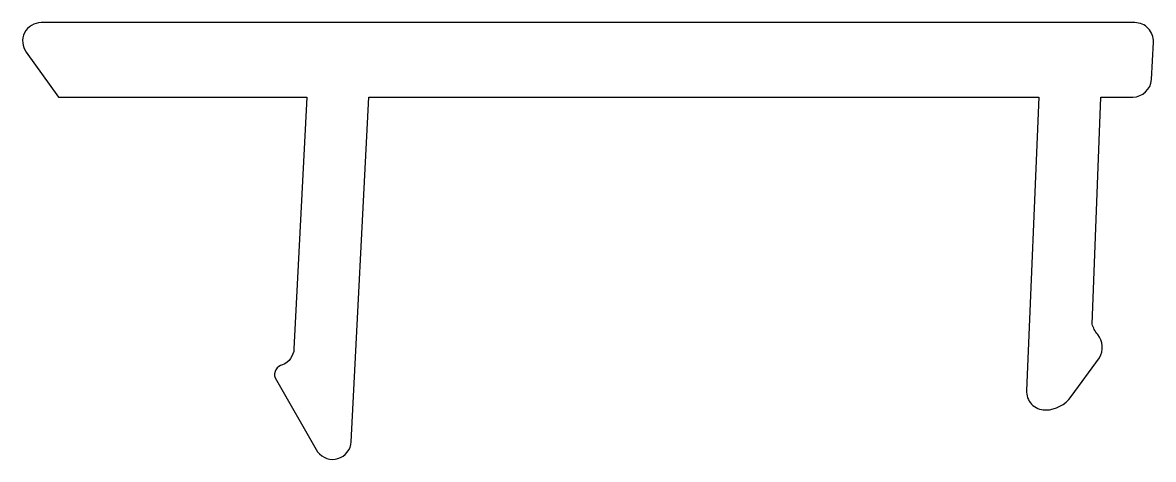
# Model space of a CAD drawing. Extents: x 174 to 192.2, y 231.1 to 238.2.
import ezdxf

# ---------------------------------------------------------------- set-up
doc = ezdxf.new("R2010")
doc.units = 0
doc.layers.add('ANA', color=220, linetype='CONTINUOUS')

msp = doc.modelspace()

# ---------------------------------------------------------------- linework, layer by layer
at = {"layer": 'ANA', "color": 7}
msp.add_lwpolyline([(178.743, 231.235, 0.705754), (179.285, 231.396), (179.572, 236.956), (190.383, 236.956), (190.184, 232.225, 0.430942), (190.485, 231.909), (190.492, 231.909, 0.246627), (190.903, 232.127), (191.36, 232.75, 0.317413), (191.333, 233.125, -0.125579), (191.245, 233.294), (191.386, 236.956), (191.9, 236.956, 0.398981), (192.2, 237.24), (192.231, 237.84, 0.429612), (191.932, 238.156), (174.282, 238.156, 0.614194), (174.04, 237.679), (174.561, 236.956), (178.57, 236.956), (178.362, 232.896, -0.288407), (178.178, 232.635, 0.452397), (178.057, 232.426)], format="xyb", close=True, dxfattribs=at)

doc.saveas('drawing.dxf')
